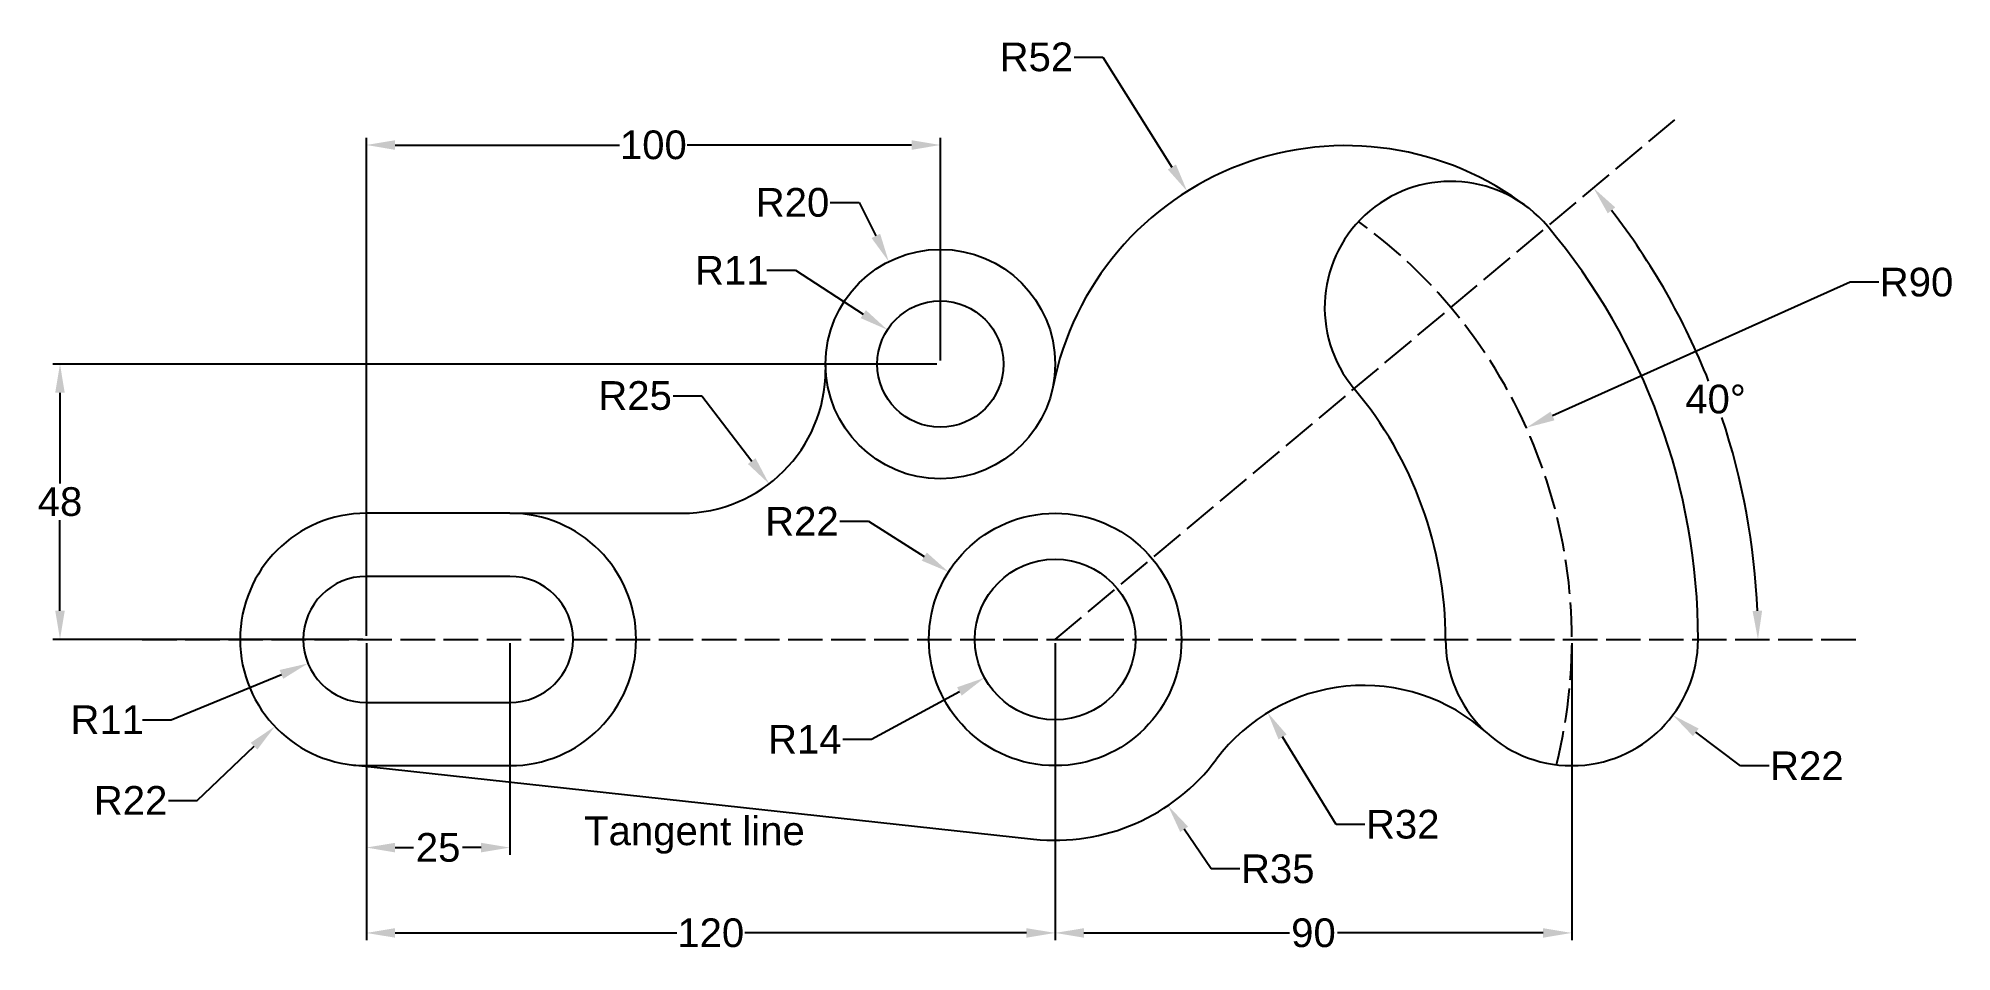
# Model space of a CAD drawing. Header units: millimetres. Extents: x 2719 to 3053, y 1472 to 1632.
import ezdxf

# ---------------------------------------------------------------- set-up
doc = ezdxf.new("R2010")
doc.units = ezdxf.units.MM
doc.header["$LTSCALE"] = 0.5
doc.linetypes.add('ACAD_ISO02W100', pattern=[15, 12, -3])
doc.layers.add('dim', color=3, linetype='Continuous')
doc.styles.get("Standard").update_dxf_attribs({"font": 'arial.ttf'})
doc.dimstyles.new('ISO-25', dxfattribs={"dimtxt": 5, "dimasz": 5, "dimexe": 1.25, "dimexo": 0.625, "dimtad": 0, "dimtih": 1, "dimtoh": 1, "dimtxsty": 'Standard', "dimcen": 0, "dimadec": 0, "dimazin": 0, "dimtfac": 1, "dimtofl": 0, "dimtmove": 0, "dimatfit": 3, "dimfxl": 1, "dimarcsym": 0})

# ---------------------------------------------------------------- blocks, each defined once
blk = doc.blocks.new('*D2')
at = {"layer": 'Defpoints', "color": 0, "transparency": 16777216}
for p in [(2876.41, 1613), (2876.41, 1574.81), (2776.41, 1526.81)]:
    blk.add_point(p, dxfattribs=at)
at = {"layer": 'dim', "color": 0, "lineweight": -2, "transparency": 16777216}
for p, q in [((2776.41, 1527.43), (2776.41, 1614.25)), ((2876.41, 1575.43), (2876.41, 1614.25)), ((2781.41, 1613), (2820.51, 1613)), ((2871.41, 1613), (2832.32, 1613))]:
    blk.add_line(p, q, dxfattribs=at)
at = {"layer": 'dim', "color": 0, "transparency": 16777216}
for points in [[(2781.41, 1613.83), (2781.41, 1612.16), (2776.41, 1613)], [(2871.41, 1613.83), (2871.41, 1612.16), (2876.41, 1613)]]:
    blk.add_solid(points, dxfattribs=at)
at = {"layer": 'dim', "color": 0, "transparency": 16777216, "insert": (2826.41, 1613), "char_height": 5, "attachment_point": 5}
blk.add_mtext('100', dxfattribs=at)
blk = doc.blocks.new('*D3')
at = {"layer": 'Defpoints', "color": 0, "transparency": 16777216}
for p in [(2876.41, 1574.81), (2723.04, 1526.81), (2776.41, 1526.81)]:
    blk.add_point(p, dxfattribs=at)
at = {"layer": 'dim', "color": 0, "lineweight": -2, "transparency": 16777216}
for p, q in [((2875.79, 1574.81), (2721.79, 1574.81)), ((2723.04, 1569.81), (2723.04, 1553.99)), ((2723.04, 1531.81), (2723.04, 1547.63)), ((2775.79, 1526.81), (2721.79, 1526.81))]:
    blk.add_line(p, q, dxfattribs=at)
at = {"layer": 'dim', "color": 0, "transparency": 16777216}
for points in [[(2722.21, 1569.81), (2723.87, 1569.81), (2723.04, 1574.81)], [(2722.21, 1531.81), (2723.87, 1531.81), (2723.04, 1526.81)]]:
    blk.add_solid(points, dxfattribs=at)
at = {"layer": 'dim', "color": 0, "transparency": 16777216, "insert": (2723.04, 1550.81), "char_height": 5, "attachment_point": 5}
blk.add_mtext('48', dxfattribs=at)
blk = doc.blocks.new('*D4')
at = {"layer": 'Defpoints', "color": 0, "transparency": 16777216}
for p in [(2776.41, 1526.81), (2801.41, 1526.81), (2801.41, 1490.53)]:
    blk.add_point(p, dxfattribs=at)
at = {"layer": 'dim', "color": 0, "lineweight": -2, "transparency": 16777216}
for p, q in [((2776.41, 1526.18), (2776.41, 1489.28)), ((2801.41, 1526.18), (2801.41, 1489.28)), ((2781.41, 1490.53), (2784.65, 1490.53)), ((2796.41, 1490.53), (2793.18, 1490.53))]:
    blk.add_line(p, q, dxfattribs=at)
at = {"layer": 'dim', "color": 0, "transparency": 16777216}
for points in [[(2781.41, 1491.36), (2781.41, 1489.69), (2776.41, 1490.53)], [(2796.41, 1491.36), (2796.41, 1489.69), (2801.41, 1490.53)]]:
    blk.add_solid(points, dxfattribs=at)
at = {"layer": 'dim', "color": 0, "transparency": 16777216, "insert": (2788.91, 1490.53), "char_height": 5, "attachment_point": 5}
blk.add_mtext('25', dxfattribs=at)
blk = doc.blocks.new('*D5')
at = {"layer": 'Defpoints', "color": 0, "transparency": 16777216}
for p in [(2776.41, 1526.81), (2896.41, 1526.81), (2896.41, 1475.65)]:
    blk.add_point(p, dxfattribs=at)
at = {"layer": 'dim', "color": 0, "lineweight": -2, "transparency": 16777216}
for p, q in [((2776.41, 1526.18), (2776.41, 1474.4)), ((2896.41, 1526.18), (2896.41, 1474.4)), ((2781.41, 1475.65), (2830.51, 1475.65)), ((2891.41, 1475.65), (2842.32, 1475.65))]:
    blk.add_line(p, q, dxfattribs=at)
at = {"layer": 'dim', "color": 0, "transparency": 16777216}
for points in [[(2781.41, 1476.48), (2781.41, 1474.82), (2776.41, 1475.65)], [(2891.41, 1476.48), (2891.41, 1474.82), (2896.41, 1475.65)]]:
    blk.add_solid(points, dxfattribs=at)
at = {"layer": 'dim', "color": 0, "transparency": 16777216, "insert": (2836.41, 1475.65), "char_height": 5, "attachment_point": 5}
blk.add_mtext('120', dxfattribs=at)
blk = doc.blocks.new('*D6')
at = {"layer": 'Defpoints', "color": 0, "transparency": 16777216}
for p in [(2896.41, 1526.81), (2986.41, 1526.81), (2986.41, 1475.65)]:
    blk.add_point(p, dxfattribs=at)
at = {"layer": 'dim', "color": 0, "lineweight": -2, "transparency": 16777216}
for p, q in [((2896.41, 1526.18), (2896.41, 1474.4)), ((2986.41, 1526.18), (2986.41, 1474.4)), ((2901.41, 1475.65), (2937.22, 1475.65)), ((2981.41, 1475.65), (2945.61, 1475.65))]:
    blk.add_line(p, q, dxfattribs=at)
at = {"layer": 'dim', "color": 0, "transparency": 16777216}
for points in [[(2901.41, 1476.48), (2901.41, 1474.82), (2896.41, 1475.65)], [(2981.41, 1476.48), (2981.41, 1474.82), (2986.41, 1475.65)]]:
    blk.add_solid(points, dxfattribs=at)
at = {"layer": 'dim', "color": 0, "transparency": 16777216, "insert": (2941.41, 1475.65), "char_height": 5, "attachment_point": 5}
blk.add_mtext('90', dxfattribs=at)
blk = doc.blocks.new('*D7')
at = {"layer": 'Defpoints', "color": 0, "transparency": 16777216}
for p in [(2867.42, 1592.67), (2876.41, 1574.81)]:
    blk.add_point(p, dxfattribs=at)
at = {"layer": 'dim', "color": 0, "lineweight": -2, "transparency": 16777216}
for p, q in [((2857.24, 1602.97), (2862.24, 1602.97)), ((2862.24, 1602.97), (2865.18, 1597.14))]:
    blk.add_line(p, q, dxfattribs=at)
at = {"layer": 'dim', "color": 0, "transparency": 16777216}
blk.add_solid([(2865.92, 1597.52), (2864.43, 1596.77), (2867.42, 1592.67)], dxfattribs=at)
at = {"layer": 'dim', "color": 0, "transparency": 16777216, "insert": (2850.65, 1602.97), "char_height": 5, "attachment_point": 5}
blk.add_mtext('R20', dxfattribs=at)
blk = doc.blocks.new('*D8')
at = {"layer": 'Defpoints', "color": 0, "transparency": 16777216}
for p in [(2867.18, 1580.79), (2876.41, 1574.81)]:
    blk.add_point(p, dxfattribs=at)
at = {"layer": 'dim', "color": 0, "lineweight": -2, "transparency": 16777216}
for p, q in [((2846.19, 1591.17), (2851.19, 1591.17)), ((2851.19, 1591.17), (2862.99, 1583.52))]:
    blk.add_line(p, q, dxfattribs=at)
at = {"layer": 'dim', "color": 0, "transparency": 16777216}
blk.add_solid([(2863.44, 1584.22), (2862.54, 1582.82), (2867.18, 1580.79)], dxfattribs=at)
at = {"layer": 'dim', "color": 0, "transparency": 16777216, "insert": (2840.07, 1591.17), "char_height": 5, "attachment_point": 5}
blk.add_mtext('R11', dxfattribs=at)
blk = doc.blocks.new('*D9')
at = {"layer": 'Defpoints', "color": 0, "transparency": 16777216}
for p in [(2776.41, 1526.81), (2766.24, 1522.63)]:
    blk.add_point(p, dxfattribs=at)
at = {"layer": 'dim', "color": 0, "lineweight": -2, "transparency": 16777216}
for p, q in [((2742.39, 1512.82), (2761.61, 1520.72)), ((2737.39, 1512.82), (2742.39, 1512.82))]:
    blk.add_line(p, q, dxfattribs=at)
at = {"layer": 'dim', "color": 0, "transparency": 16777216}
blk.add_solid([(2761.3, 1521.49), (2761.93, 1519.95), (2766.24, 1522.63)], dxfattribs=at)
at = {"layer": 'dim', "color": 0, "transparency": 16777216, "insert": (2731.28, 1512.82), "char_height": 5, "attachment_point": 5}
blk.add_mtext('R11', dxfattribs=at)
blk = doc.blocks.new('*D10')
at = {"layer": 'Defpoints', "color": 0, "transparency": 16777216}
for p in [(2776.41, 1526.81), (2760.47, 1511.65)]:
    blk.add_point(p, dxfattribs=at)
at = {"layer": 'dim', "color": 0, "lineweight": -2, "transparency": 16777216}
for p, q in [((2746.92, 1498.76), (2756.85, 1508.2)), ((2741.92, 1498.76), (2746.92, 1498.76))]:
    blk.add_line(p, q, dxfattribs=at)
at = {"layer": 'dim', "color": 0, "transparency": 16777216}
blk.add_solid([(2756.27, 1508.81), (2757.42, 1507.6), (2760.47, 1511.65)], dxfattribs=at)
at = {"layer": 'dim', "color": 0, "transparency": 16777216, "insert": (2735.34, 1498.76), "char_height": 5, "attachment_point": 5}
blk.add_mtext('R22', dxfattribs=at)
blk = doc.blocks.new('*D11')
at = {"layer": 'Defpoints', "color": 0, "transparency": 16777216}
for p in [(2831.41, 1573.81), (2846.58, 1553.93)]:
    blk.add_point(p, dxfattribs=at)
at = {"layer": 'dim', "color": 0, "lineweight": -2, "transparency": 16777216}
for p, q in [((2829.85, 1569.3), (2834.85, 1569.3)), ((2834.85, 1569.3), (2843.54, 1557.91))]:
    blk.add_line(p, q, dxfattribs=at)
at = {"layer": 'dim', "color": 0, "transparency": 16777216}
blk.add_solid([(2844.21, 1558.41), (2842.88, 1557.4), (2846.58, 1553.93)], dxfattribs=at)
at = {"layer": 'dim', "color": 0, "transparency": 16777216, "insert": (2823.23, 1569.3), "char_height": 5, "attachment_point": 5}
blk.add_mtext('R25', dxfattribs=at)
blk = doc.blocks.new('*D12')
at = {"layer": 'Defpoints', "color": 0, "transparency": 16777216}
for p in [(2919.41, 1604.93), (2947.05, 1560.89)]:
    blk.add_point(p, dxfattribs=at)
at = {"layer": 'dim', "color": 0, "lineweight": -2, "transparency": 16777216}
for p, q in [((2899.72, 1628.33), (2904.72, 1628.33)), ((2904.72, 1628.33), (2916.75, 1609.16))]:
    blk.add_line(p, q, dxfattribs=at)
at = {"layer": 'dim', "color": 0, "transparency": 16777216}
blk.add_solid([(2917.45, 1609.61), (2916.04, 1608.72), (2919.41, 1604.93)], dxfattribs=at)
at = {"layer": 'dim', "color": 0, "transparency": 16777216, "insert": (2893.14, 1628.33), "char_height": 5, "attachment_point": 5}
blk.add_mtext('R52', dxfattribs=at)
blk = doc.blocks.new('*D13')
at = {"layer": 'Defpoints', "color": 0, "transparency": 16777216}
for p in [(2933.42, 1514.07), (2950.15, 1486.79)]:
    blk.add_point(p, dxfattribs=at)
at = {"layer": 'dim', "color": 0, "lineweight": -2, "transparency": 16777216}
for p, q in [((2945.38, 1494.57), (2936.03, 1509.81)), ((2950.38, 1494.57), (2945.38, 1494.57))]:
    blk.add_line(p, q, dxfattribs=at)
at = {"layer": 'dim', "color": 0, "transparency": 16777216}
blk.add_solid([(2936.74, 1510.24), (2935.32, 1509.37), (2933.42, 1514.07)], dxfattribs=at)
at = {"layer": 'dim', "color": 0, "transparency": 16777216, "insert": (2956.96, 1494.57), "char_height": 5, "attachment_point": 5}
blk.add_mtext('R32', dxfattribs=at)
blk = doc.blocks.new('*D14')
at = {"layer": 'Defpoints', "color": 0, "transparency": 16777216}
for p in [(2877.83, 1538.58), (2896.41, 1526.81)]:
    blk.add_point(p, dxfattribs=at)
at = {"layer": 'dim', "color": 0, "lineweight": -2, "transparency": 16777216}
for p, q in [((2858.87, 1547.42), (2863.87, 1547.42)), ((2863.87, 1547.42), (2873.61, 1541.26))]:
    blk.add_line(p, q, dxfattribs=at)
at = {"layer": 'dim', "color": 0, "transparency": 16777216}
blk.add_solid([(2874.05, 1541.96), (2873.16, 1540.55), (2877.83, 1538.58)], dxfattribs=at)
at = {"layer": 'dim', "color": 0, "transparency": 16777216, "insert": (2852.3, 1547.42), "char_height": 5, "attachment_point": 5}
blk.add_mtext('R22', dxfattribs=at)
blk = doc.blocks.new('*D15')
at = {"layer": 'Defpoints', "color": 0, "transparency": 16777216}
for p in [(2896.41, 1526.81), (2884.11, 1520.13)]:
    blk.add_point(p, dxfattribs=at)
at = {"layer": 'dim', "color": 0, "lineweight": -2, "transparency": 16777216}
for p, q in [((2864.39, 1509.41), (2879.72, 1517.74)), ((2859.39, 1509.41), (2864.39, 1509.41))]:
    blk.add_line(p, q, dxfattribs=at)
at = {"layer": 'dim', "color": 0, "transparency": 16777216}
blk.add_solid([(2879.32, 1518.47), (2880.12, 1517.01), (2884.11, 1520.13)], dxfattribs=at)
at = {"layer": 'dim', "color": 0, "transparency": 16777216, "insert": (2852.8, 1509.41), "char_height": 5, "attachment_point": 5}
blk.add_mtext('R14', dxfattribs=at)
blk = doc.blocks.new('*D16')
at = {"layer": 'Defpoints', "color": 0, "transparency": 16777216}
for p in [(2986.41, 1526.81), (3004.02, 1513.61)]:
    blk.add_point(p, dxfattribs=at)
at = {"layer": 'dim', "color": 0, "lineweight": -2, "transparency": 16777216}
for p, q in [((3015.8, 1504.79), (3008.02, 1510.62)), ((3020.8, 1504.79), (3015.8, 1504.79))]:
    blk.add_line(p, q, dxfattribs=at)
at = {"layer": 'dim', "color": 0, "transparency": 16777216}
blk.add_solid([(3008.52, 1511.28), (3007.52, 1509.95), (3004.02, 1513.61)], dxfattribs=at)
at = {"layer": 'dim', "color": 0, "transparency": 16777216, "insert": (3027.37, 1504.79), "char_height": 5, "attachment_point": 5}
blk.add_mtext('R22', dxfattribs=at)
blk = doc.blocks.new('*D17')
at = {"layer": 'Defpoints', "color": 0, "transparency": 16777216}
for p in [(2978.5, 1563.72), (2896.41, 1526.81)]:
    blk.add_point(p, dxfattribs=at)
at = {"layer": 'dim', "color": 0, "lineweight": -2, "transparency": 16777216}
for p, q in [((3034.88, 1589.07), (2983.06, 1565.77)), ((3039.88, 1589.07), (3034.88, 1589.07))]:
    blk.add_line(p, q, dxfattribs=at)
at = {"layer": 'dim', "color": 0, "transparency": 16777216}
blk.add_solid([(2982.71, 1566.53), (2983.4, 1565.01), (2978.5, 1563.72)], dxfattribs=at)
at = {"layer": 'dim', "color": 0, "transparency": 16777216, "insert": (3046.47, 1589.07), "char_height": 5, "attachment_point": 5}
blk.add_mtext('R90', dxfattribs=at)
blk = doc.blocks.new('*D18')
at = {"layer": 'Defpoints', "color": 0, "transparency": 16777216}
for p in [(3004.38, 1617.4), (3015.54, 1555.04), (2737.37, 1526.81), (2896.41, 1526.81), (3037.36, 1526.81)]:
    blk.add_point(p, dxfattribs=at)
at = {"layer": 'dim', "color": 0, "lineweight": -2, "transparency": 16777216}
for start, end in [(21.5909, 37.6598), (2.3402, 18.425)]:
    blk.add_arc((2896.41, 1526.81), 122.43, start, end, dxfattribs=at)
at = {"layer": 'dim', "color": 0, "transparency": 16777216}
for points in [[(2992.68, 1601.08), (2993.98, 1602.13), (2990.2, 1605.5)], [(3019.57, 1531.82), (3017.9, 1531.79), (3018.84, 1526.81)]]:
    blk.add_solid(points, dxfattribs=at)
at = {"layer": 'dim', "color": 0, "transparency": 16777216, "insert": (3011.46, 1568.68), "char_height": 5, "attachment_point": 5}
blk.add_mtext('40°', dxfattribs=at)
blk = doc.blocks.new('*D19')
at = {"layer": 'Defpoints', "color": 0, "transparency": 16777216}
for p in [(2896.41, 1526.81), (2916.07, 1497.85)]:
    blk.add_point(p, dxfattribs=at)
at = {"layer": 'dim', "color": 0, "lineweight": -2, "transparency": 16777216}
for p, q in [((2923.57, 1486.8), (2918.88, 1493.71)), ((2928.57, 1486.8), (2923.57, 1486.8))]:
    blk.add_line(p, q, dxfattribs=at)
at = {"layer": 'dim', "color": 0, "transparency": 16777216}
blk.add_solid([(2919.57, 1494.18), (2918.19, 1493.25), (2916.07, 1497.85)], dxfattribs=at)
at = {"layer": 'dim', "color": 0, "transparency": 16777216, "insert": (2935.19, 1486.8), "char_height": 5, "attachment_point": 5}
blk.add_mtext('R35', dxfattribs=at)

msp = doc.modelspace()

# ---------------------------------------------------------------- linework, layer by layer
at = {"linetype": 'ACAD_ISO02W100'}
for p, q in [((2896.413, 1526.808), (3004.381, 1617.404)), ((2737.371, 1526.808), (3037.355, 1526.808))]:
    msp.add_line(p, q, dxfattribs=at)
for p, q in [((2856.413, 1574.808), (2856.413, 1573.808)), ((2801.413, 1548.808), (2831.413, 1548.808)), ((2774.03, 1504.937), (2892.621, 1492.014))]:
    msp.add_line(p, q)
for points in [[(2776.413, 1504.808), (2801.413, 1504.808, 1), (2801.413, 1548.808), (2776.413, 1548.808, 1)], [(2776.413, 1515.808), (2801.413, 1515.808, 1), (2801.413, 1537.808), (2776.413, 1537.808, 1)]]:
    msp.add_lwpolyline(points, format="xyb", close=True)
for centre, radius in [((2876.413, 1574.808), 20), ((2876.413, 1574.808), 11), ((2896.413, 1526.808), 22), ((2896.413, 1526.808), 14)]:
    msp.add_circle(centre, radius)
for centre, radius, start, end in [((2947.055, 1560.889), 52, 52.40497, 168.85312), ((2965.357, 1584.659), 22, 40, 220), ((2896.413, 1526.808), 112, 0, 40), ((2831.413, 1573.808), 25, 270, 0), ((2896.413, 1526.808), 68, 0, 40), ((2986.413, 1526.808), 22, 180, 0), ((2950.152, 1486.794), 32, 47.8169, 143.32851), ((2896.413, 1526.808), 35, 263.78075, 323.32851)]:
    msp.add_arc(centre, radius, start, end)
msp.add_arc((2896.413, 1526.808), 90, 345.95926, 54.04074, dxfattribs=at)

# ---------------------------------------------------------------- texts
at = {"layer": 'dim', "insert": (2814.35, 1495.947), "char_height": 5, "attachment_point": 1}
msp.add_mtext_dynamic_manual_height_columns('Tangent line', width=56.29598, gutter_width=12.5, heights=[0], dxfattribs=at)

# ---------------------------------------------------------------- dimensions: what is measured, and where the dimension line sits
at = {"layer": 'dim'}
for center, mpoint, picture, middle in [((2947.055, 1560.889), (2919.407, 1604.929), '*D12', (2893.143, 1628.33)), ((2876.413, 1574.808), (2867.424, 1592.674), '*D7', (2850.653, 1602.971)), ((2876.413, 1574.808), (2867.185, 1580.795), '*D8', (2840.072, 1591.173)), ((2896.413, 1526.808), (2978.496, 1563.718), '*D17', (3046.467, 1589.071)), ((2831.413, 1573.808), (2846.578, 1553.933), '*D11', (2823.234, 1569.302)), ((2896.413, 1526.808), (2877.829, 1538.582), '*D14', (2852.302, 1547.423)), ((2776.413, 1526.808), (2766.239, 1522.625), '*D9', (2731.278, 1512.822)), ((2776.413, 1526.808), (2760.469, 1511.649), '*D10', (2735.343, 1498.765)), ((2896.413, 1526.808), (2884.111, 1520.125), '*D15', (2852.8, 1509.412)), ((2896.413, 1526.808), (2916.071, 1497.85), '*D19', (2935.191, 1486.798)), ((2986.413, 1526.808), (3004.018, 1513.615), '*D16', (3027.368, 1504.789)), ((2950.152, 1486.794), (2933.42, 1514.071), '*D13', (2956.958, 1494.565))]:
    dim = msp.add_radius_dim(center=center, mpoint=mpoint, dimstyle='ISO-25', dxfattribs=at)
    dim.commit()
    dim.dimension.update_dxf_attribs({"geometry": picture, "text_midpoint": middle, "dimtype": 164})
dim = msp.add_angular_dim_2l(base=(3015.539, 1555.041), line1=((2737.371, 1526.808), (3037.355, 1526.808)), line2=((2896.413, 1526.808), (3004.381, 1617.404)), dimstyle='ISO-25', dxfattribs=at)
dim.commit()
dim.dimension.update_dxf_attribs({"geometry": '*D18', "text_midpoint": (3011.455, 1568.68)})
for base, p1, p2, picture, middle in [((2876.413, 1612.998), (2776.413, 1526.808), (2876.413, 1574.808), '*D2', (2826.413, 1612.998)), ((2801.413, 1490.526), (2776.413, 1526.808), (2801.413, 1526.808), '*D4', (2788.913, 1490.526)), ((2896.413, 1475.65), (2776.413, 1526.808), (2896.413, 1526.808), '*D5', (2836.413, 1475.65)), ((2986.413, 1475.65), (2896.413, 1526.808), (2986.413, 1526.808), '*D6', (2941.413, 1475.65))]:
    dim = msp.add_linear_dim(base=base, p1=p1, p2=p2, dimstyle='ISO-25', dxfattribs=at)
    dim.commit()
    dim.dimension.update_dxf_attribs({"geometry": picture, "text_midpoint": middle})
dim = msp.add_linear_dim(base=(2723.041, 1526.808), p1=(2876.413, 1574.808), p2=(2776.413, 1526.808), angle=90, dimstyle='ISO-25', dxfattribs=at)
dim.commit()
dim.dimension.update_dxf_attribs({"geometry": '*D3', "text_midpoint": (2723.041, 1550.808)})

doc.saveas('drawing.dxf')
